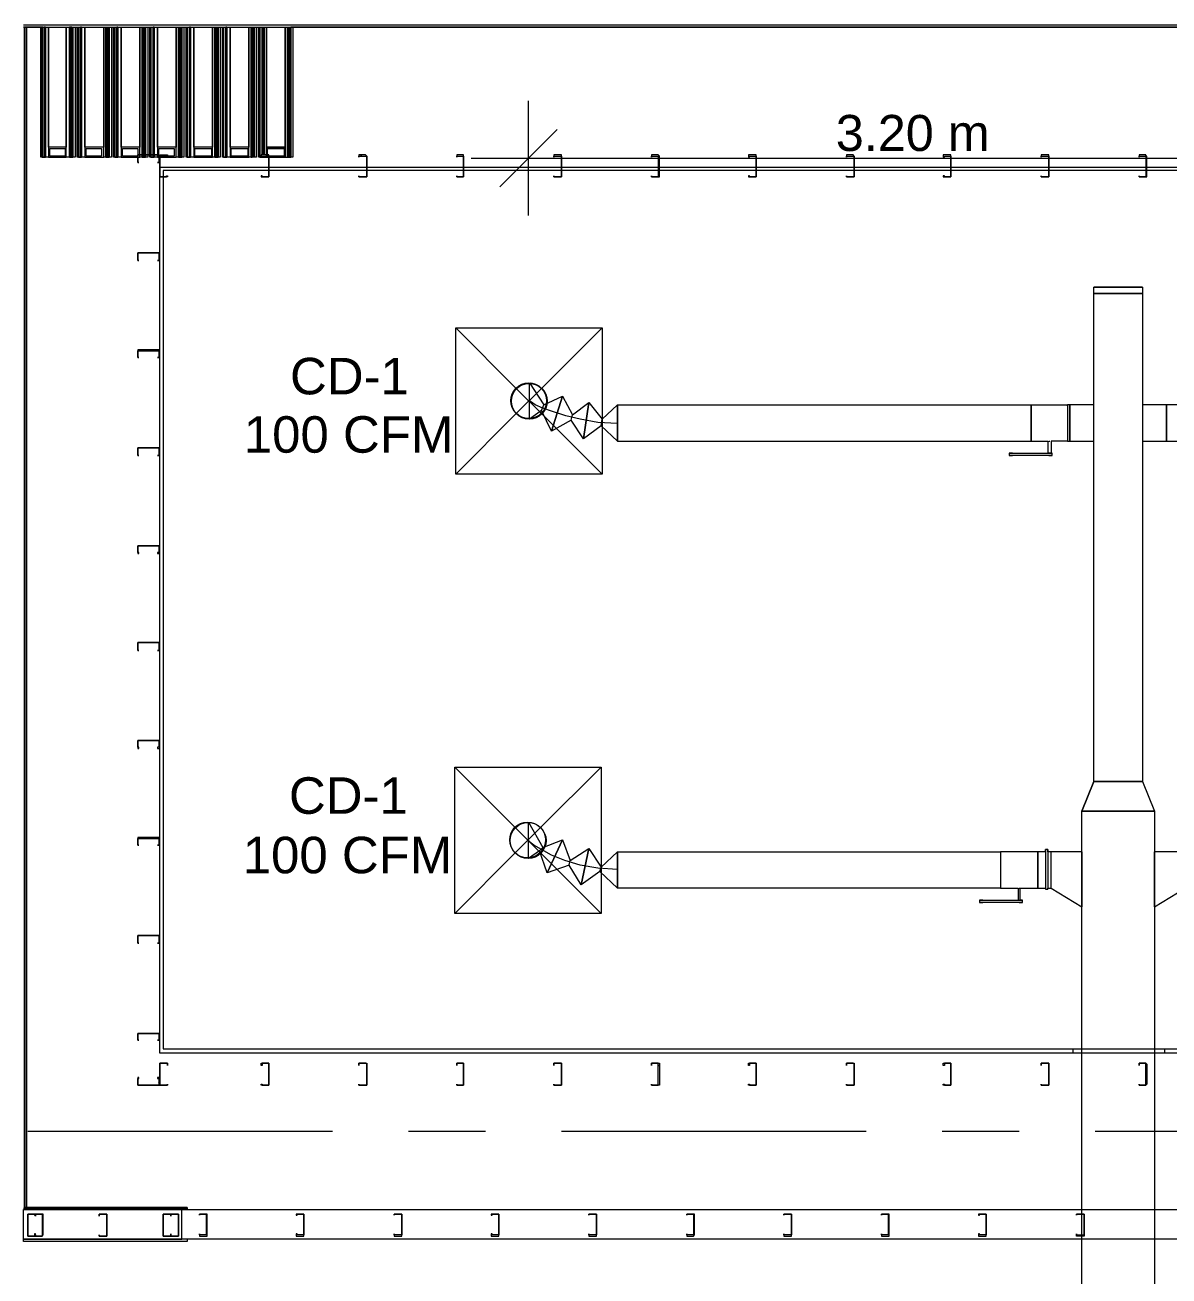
# Model space of a CAD drawing. Header units: metres. Extents: x -2 to 237, y -8 to 52.
# Drawn here: x 43.96 to 48.73, y 22.4 to 27.6 of the extents above; entities that cross this region are included whole.
import ezdxf

# ---------------------------------------------------------------- set-up
doc = ezdxf.new("R2010")
doc.units = ezdxf.units.M
doc.layers.add('HVAC - Ductos', color=5, linetype='Continuous', lineweight=0)
doc.layers.add('PDF_Text', color=7, linetype='Continuous', lineweight=0)
doc.layers.add('PDF_Geometry', color=7, linetype='Continuous', lineweight=0, true_color=0xaaaaaa)
doc.styles.add('PDF Helvetica', font='')
doc.styles.get('PDF Helvetica').set_extended_font_data('Helvetica')

msp = doc.modelspace()

# ---------------------------------------------------------------- linework, layer by layer
at = {"layer": 'HVAC - Ductos', "lineweight": 0}
for points in [[(46.0585, 26.8094), (46.0585, 27.0476), (46.0585, 27.2858)], [(46.1776, 27.1667), (46.0585, 27.0476), (45.9394, 26.9285)], [(45.8202, 27.0476), (49.2518, 27.0476), (50.5668, 27.0476)], [(48.615, 26.5115), (48.615, 26.4841), (48.4134, 26.4841), (48.4134, 26.5115)], [(48.4134, 26.5115), (48.615, 26.5115), (48.4134, 26.5115)], [(46.0081, 26.09), (45.7561, 26.342)], [(46.1134, 26.09), (46.3654, 26.342)], [(46.0081, 25.9847), (46.1134, 26.09)], [(46.1134, 25.9847), (46.0081, 26.09)], [(46.1134, 25.9984), (46.063, 25.9617), (46.063, 26.113), (46.1226, 26.0214), (46.2005, 26.058), (46.1547, 25.9113), (46.1134, 25.9984), (46.1226, 26.0214)], [(45.7561, 26.0396), (45.7561, 26.0396)], [(46.4296, 25.9434), (46.3471, 25.948), (46.2738, 25.9617), (46.2143, 25.9755), (46.1593, 25.9938), (46.118, 26.0076), (46.086, 26.0214), (46.0676, 26.035), (46.063, 26.0396)], [(46.2371, 25.9572), (46.1547, 25.9113), (46.2005, 26.058), (46.2417, 25.9801), (46.3105, 26.0305), (46.2875, 25.8793), (46.2371, 25.9572), (46.2417, 25.9801)], [(46.3609, 25.9343), (46.2875, 25.8793), (46.3105, 26.0305), (46.3654, 25.9617), (46.4296, 26.0214), (46.4296, 25.8701), (48.1522, 25.8701), (48.1522, 25.8793), (48.1522, 25.893), (48.1522, 25.9068), (48.1522, 25.9251), (48.1522, 25.9434), (48.1522, 25.9663), (48.1522, 25.9847), (48.1522, 25.9984), (48.1522, 26.0122), (48.1522, 26.0168), (48.1522, 26.0214), (48.1522, 26.0168), (48.1522, 26.0122), (48.1522, 25.9984), (48.1522, 25.9847), (48.1522, 25.9663), (48.1522, 25.9434), (48.1522, 25.9251), (48.1522, 25.9068), (48.1522, 25.893), (48.1522, 25.8793), (48.1522, 25.8701), (48.221, 25.8701), (48.221, 25.8197)], [(45.7561, 25.7327), (46.0081, 25.9847)], [(46.3654, 25.7327), (46.1134, 25.9847)], [(46.4296, 25.8793), (46.4296, 25.8747), (46.4296, 25.8701), (46.4296, 25.8747), (46.4296, 25.893), (46.4296, 25.9159), (46.4296, 25.9434), (46.4296, 25.9755), (46.4296, 25.9984), (46.4296, 26.0168), (46.4296, 26.0214), (46.4296, 25.8701), (46.3609, 25.9343), (46.3654, 25.9617)], [(46.4296, 26.0122), (46.4296, 26.0168), (46.4296, 26.0214), (48.1522, 26.0214), (48.3035, 26.0214), (48.3035, 26.0168), (48.3035, 26.0122), (48.3035, 25.9984), (48.3035, 25.9847), (48.3035, 25.9663), (48.3035, 25.9434), (48.3035, 25.9251), (48.3035, 25.9068), (48.3035, 25.893), (48.3035, 25.8793), (48.3035, 25.8701), (48.2347, 25.8701), (48.2347, 25.8197), (48.2302, 25.8197), (48.2256, 25.8197)], [(48.8075, 26.0214), (48.7158, 26.0214), (48.7158, 26.0168), (48.7158, 26.0122), (48.7158, 25.9984), (48.7158, 25.9847), (48.7158, 25.9663), (48.7158, 25.9434), (48.7158, 25.9251), (48.7158, 25.9068), (48.7158, 25.893), (48.7158, 25.8793), (48.7158, 25.8701), (48.7158, 25.8793), (48.7158, 25.893), (48.7158, 25.9068), (48.7158, 25.9251), (48.7158, 25.9434), (48.7158, 25.9663), (48.7158, 25.9847), (48.7158, 25.9984), (48.7158, 26.0122), (48.7158, 26.0168), (48.7158, 26.0214), (48.615, 26.0214), (48.615, 26.0168), (48.615, 26.0122), (48.615, 25.9984), (48.615, 25.9847), (48.615, 25.9663), (48.615, 25.9434), (48.615, 25.9251), (48.615, 25.9068), (48.615, 25.893), (48.615, 25.8793), (48.615, 25.8701), (48.7158, 25.8701), (48.8075, 25.8701)], [(46.4296, 25.8701), (46.4296, 25.8701)], [(48.221, 25.8701), (48.221, 25.8701)], [(48.221, 25.8701), (48.221, 25.8701)], [(48.2256, 25.8701), (48.2302, 25.8701)], [(48.2347, 25.8701), (48.2347, 25.8701)], [(48.2347, 25.8701), (48.2347, 25.8701)], [(48.2347, 25.8701), (48.2347, 25.8701)], [(48.2347, 25.8701), (48.2347, 25.8701)], [(48.3035, 25.8701), (48.3035, 25.8701)], [(48.3126, 25.8701), (48.3126, 25.8701)], [(48.0606, 25.8197), (48.0652, 25.8197), (48.0606, 25.8197)], [(48.0606, 25.8197), (48.0606, 25.8105)], [(48.0606, 25.8105), (48.0652, 25.8105), (48.0606, 25.8105)], [(48.0744, 25.8197), (48.2256, 25.8197), (48.2302, 25.8197), (48.2347, 25.8197), (48.2393, 25.8197), (48.2347, 25.8197), (48.2302, 25.8197)], [(48.2256, 25.8105), (48.2302, 25.8105), (48.2347, 25.8105), (48.2393, 25.8105), (48.2347, 25.8105), (48.2302, 25.8105), (48.2256, 25.8105), (48.0744, 25.8105)], [(48.2347, 25.8197), (48.2347, 25.8197)], [(48.2393, 25.8197), (48.2393, 25.8197)], [(48.2393, 25.8105), (48.2393, 25.8197)], [(48.2393, 25.8105), (48.2393, 25.8105)], [(46.0035, 24.2619), (45.7515, 24.514)], [(46.1089, 24.2619), (46.3609, 24.514)], [(48.4134, 24.4544), (48.3631, 24.3307), (48.4134, 24.4544)], [(48.4134, 24.4544), (48.615, 24.4544)], [(48.615, 24.4544), (48.6654, 24.3307)], [(48.615, 24.4544), (48.6654, 24.3307)], [(48.6654, 24.3307), (48.3631, 24.3307)], [(45.7515, 24.2115), (45.7515, 24.2895)], [(46.0035, 24.1566), (46.1089, 24.2619)], [(46.1089, 24.1566), (46.0035, 24.2619)], [(46.1043, 24.1657), (46.0585, 24.1337), (46.0585, 24.2849), (46.118, 24.1795), (46.2005, 24.2115), (46.1363, 24.0741), (46.1043, 24.1657), (46.118, 24.1795)], [(46.4296, 24.0879), (46.3471, 24.0925), (46.2738, 24.1062), (46.2097, 24.1245), (46.1547, 24.1474), (46.1134, 24.1703), (46.0814, 24.1887), (46.063, 24.2024), (46.0585, 24.2115)], [(46.228, 24.1062), (46.1363, 24.0741), (46.2005, 24.2115), (46.2325, 24.1245), (46.3105, 24.1749), (46.2784, 24.0237), (46.228, 24.1062), (46.2325, 24.1245)], [(45.7515, 23.9046), (46.0035, 24.1566)], [(46.3609, 23.9046), (46.1089, 24.1566)], [(46.3563, 24.0787), (46.2784, 24.0237), (46.3105, 24.1749), (46.3609, 24.0971), (46.4296, 24.1612), (46.4296, 24.1566), (46.4296, 24.1612), (46.4296, 24.1566), (46.4296, 24.1612), (48.024, 24.1612), (48.024, 24.152), (48.024, 24.1383), (48.024, 24.1245), (48.024, 24.1062), (48.024, 24.0879), (48.024, 24.065), (48.024, 24.0466), (48.024, 24.0329), (48.024, 24.0192), (48.024, 24.01), (46.4296, 24.01), (46.3563, 24.0787), (46.3609, 24.0971)], [(46.4296, 24.1612), (46.4296, 24.1612)], [(46.4296, 24.1566), (46.4296, 24.1612), (46.4296, 24.1566)], [(48.1019, 23.9596), (48.1064, 23.9596), (48.1064, 24.01), (48.1798, 24.01), (48.1798, 24.0192), (48.1798, 24.0329), (48.1798, 24.0466), (48.1798, 24.065), (48.1798, 24.0879), (48.1798, 24.1062), (48.1798, 24.1245), (48.1798, 24.1383), (48.1798, 24.152), (48.1798, 24.1612), (48.024, 24.1612), (48.024, 24.152), (48.024, 24.1383), (48.024, 24.1245), (48.024, 24.1062), (48.024, 24.0879), (48.024, 24.065), (48.024, 24.0466), (48.024, 24.0329), (48.024, 24.0192), (48.024, 24.01), (48.0973, 24.01), (48.0973, 23.9596)], [(48.2118, 24.1612), (48.1798, 24.1612), (48.1798, 24.152), (48.1798, 24.1383), (48.1798, 24.1245), (48.1798, 24.1062), (48.1798, 24.0879), (48.1798, 24.065), (48.1798, 24.0466), (48.1798, 24.0329), (48.1798, 24.0192), (48.1798, 24.01), (48.2118, 24.01)], [(48.221, 24.1703), (48.2118, 24.1703)], [(48.2118, 24.1657), (48.2118, 24.1703), (48.2118, 24.1657), (48.2118, 24.1566), (48.2118, 24.1428), (48.2118, 24.1291), (48.2118, 24.1062), (48.2118, 24.0879), (48.2118, 24.065), (48.2118, 24.0466), (48.2118, 24.0283), (48.2118, 24.0146), (48.2118, 24.0054), (48.221, 24.0054)], [(48.221, 24.1612), (48.221, 24.1612)], [(48.221, 24.1566), (48.221, 24.152)], [(48.2347, 24.01), (48.3631, 23.9321), (48.3631, 23.9412), (48.3631, 23.955), (48.3631, 23.9825), (48.3631, 24.01), (48.3631, 24.0879), (48.3631, 24.1154), (48.3631, 24.1383), (48.3631, 24.1566), (48.3631, 24.1612), (48.2347, 24.1612)], [(48.3631, 24.1612), (48.3631, 24.1566), (48.3631, 24.1383), (48.3631, 24.1154), (48.3631, 24.0879), (48.3631, 24.01), (48.3631, 23.9825), (48.3631, 23.955), (48.3631, 23.9412), (48.3631, 23.9321)], [(48.7937, 24.1612), (48.6654, 24.1612), (48.6654, 24.1566), (48.6654, 24.1383), (48.6654, 24.1154), (48.6654, 24.0879), (48.6654, 24.01), (48.6654, 23.9825), (48.6654, 23.955), (48.6654, 23.9412), (48.6654, 23.9321), (48.7937, 24.01)], [(48.6654, 23.9321), (48.6654, 23.9412), (48.6654, 23.955), (48.6654, 23.9825), (48.6654, 24.01), (48.6654, 24.0879), (48.6654, 24.1154), (48.6654, 24.1383), (48.6654, 24.1566), (48.6654, 24.1612)], [(48.221, 24.1428), (48.221, 24.1383), (48.221, 24.1291), (48.221, 24.1245), (48.221, 24.1062), (48.221, 24.0879), (48.221, 24.065), (48.221, 24.0466)], [(48.2347, 24.1108), (48.2347, 24.1154)], [(48.2347, 24.0558), (48.2347, 24.0604)], [(46.4296, 24.0146), (46.4296, 24.01), (46.4296, 24.0146)], [(46.4296, 24.01), (46.4296, 24.0146)], [(46.4296, 24.0146), (46.4296, 24.01)], [(46.4296, 24.01), (46.4296, 24.01)], [(46.4296, 24.01), (46.4296, 24.01)], [(48.0973, 24.01), (48.0973, 24.01)], [(48.0973, 24.01), (48.0973, 24.01)], [(48.1019, 24.01), (48.1064, 24.01)], [(48.1064, 24.01), (48.1064, 24.01)], [(48.1064, 24.01), (48.1064, 24.01)], [(48.1064, 24.01), (48.1064, 24.01)], [(48.2118, 24.0054), (48.2118, 24.0054)], [(48.221, 24.0329), (48.221, 24.0283)], [(48.221, 24.0192), (48.221, 24.0146)], [(48.221, 24.01), (48.221, 24.01)], [(47.9369, 23.9596), (47.9369, 23.9596)], [(47.9369, 23.9596), (47.9369, 23.9504)], [(47.9369, 23.9504), (47.9369, 23.9504)], [(47.9507, 23.9596), (48.1019, 23.9596), (48.1064, 23.9596), (48.111, 23.9596), (48.1156, 23.9596), (48.111, 23.9596), (48.1064, 23.9596)], [(48.1019, 23.9504), (48.1064, 23.9504), (48.111, 23.9504), (48.1156, 23.9504), (48.111, 23.9504), (48.1064, 23.9504), (48.1019, 23.9504), (47.9507, 23.9504)], [(48.1064, 23.9596), (48.1064, 23.9596)], [(48.1156, 23.9596), (48.1156, 23.9596)], [(48.1156, 23.9504), (48.1156, 23.9596)], [(48.1156, 23.9504), (48.1156, 23.9504)]]:
    msp.add_lwpolyline(points, dxfattribs=at)
for points in [[(48.4134, 24.4544), (48.4134, 26.4841), (48.615, 26.4841), (48.615, 24.4544)], [(45.7561, 26.342), (46.3654, 26.342), (46.3654, 25.7327), (45.7561, 25.7327)], [(46.4296, 25.8701), (46.4296, 25.8747), (46.4296, 25.893), (46.4296, 25.9159), (46.4296, 25.9434), (46.4296, 25.9755), (46.4296, 25.9984), (46.4296, 26.0168), (46.4296, 26.0214), (46.4296, 26.0168), (46.4296, 25.9984), (46.4296, 25.9755), (46.4296, 25.9434), (46.4296, 25.9159), (46.4296, 25.893), (46.4296, 25.8747)], [(48.3126, 26.0214), (48.3035, 26.0214), (48.3035, 26.0168), (48.3035, 26.0214), (48.3035, 26.0168), (48.3035, 26.0122), (48.3035, 25.9984), (48.3035, 25.9847), (48.3035, 25.9663), (48.3035, 25.9434), (48.3035, 25.9251), (48.3035, 25.9068), (48.3035, 25.893), (48.3035, 25.8793), (48.3035, 25.8701), (48.3126, 25.8701), (48.4134, 25.8701), (48.4134, 25.8793), (48.4134, 25.893), (48.4134, 25.9068), (48.4134, 25.9251), (48.4134, 25.9434), (48.4134, 25.9663), (48.4134, 25.9847), (48.4134, 25.9984), (48.4134, 26.0122), (48.4134, 26.0168), (48.4134, 26.0214)], [(48.3126, 26.0168), (48.3126, 26.0214), (48.3126, 26.0168), (48.3126, 26.0122), (48.3126, 25.9984), (48.3126, 25.9847), (48.3126, 25.9663), (48.3126, 25.9434), (48.3126, 25.9251), (48.3126, 25.9068), (48.3126, 25.893), (48.3126, 25.8793), (48.3126, 25.8701), (48.3126, 25.8793), (48.3126, 25.893), (48.3126, 25.9068), (48.3126, 25.9251), (48.3126, 25.9434), (48.3126, 25.9663), (48.3126, 25.9847), (48.3126, 25.9984), (48.3126, 26.0122), (48.3126, 26.0168), (48.3126, 26.0214)], [(48.0744, 25.8197), (48.0698, 25.8197), (48.0652, 25.8197), (48.0606, 25.8197), (48.0652, 25.8197), (48.0698, 25.8197)], [(48.0744, 25.8105), (48.0698, 25.8105), (48.0652, 25.8105), (48.0606, 25.8105), (48.0652, 25.8105), (48.0698, 25.8105)], [(45.7515, 24.514), (46.3609, 24.514), (46.3609, 23.9046), (45.7515, 23.9046)], [(48.6654, 24.3307), (48.6654, 21.7833), (48.3631, 21.7833), (48.3631, 24.3307)], [(46.4296, 24.01), (46.4296, 24.0146), (46.4296, 24.0329), (46.4296, 24.0558), (46.4296, 24.0879), (46.4296, 24.1154), (46.4296, 24.1383), (46.4296, 24.1566), (46.4296, 24.1612), (46.4296, 24.1566), (46.4296, 24.1383), (46.4296, 24.1154), (46.4296, 24.0879), (46.4296, 24.0558), (46.4296, 24.0329), (46.4296, 24.0146)], [(46.4296, 24.1612), (46.4296, 24.1566), (46.4296, 24.1383), (46.4296, 24.1154), (46.4296, 24.0879), (46.4296, 24.0558), (46.4296, 24.0329), (46.4296, 24.0146), (46.4296, 24.01), (46.4296, 24.0146), (46.4296, 24.0329), (46.4296, 24.0558), (46.4296, 24.0879), (46.4296, 24.1154), (46.4296, 24.1383), (46.4296, 24.1566)], [(48.221, 24.0054), (48.221, 24.01), (48.2347, 24.01), (48.2347, 24.0192), (48.2347, 24.0329), (48.2347, 24.0466), (48.2347, 24.065), (48.2347, 24.0879), (48.2347, 24.1062), (48.2347, 24.1245), (48.2347, 24.1383), (48.2347, 24.152), (48.2347, 24.1612), (48.221, 24.1612), (48.221, 24.1657), (48.221, 24.1703), (48.221, 24.1657), (48.221, 24.1566), (48.221, 24.1428), (48.221, 24.1291), (48.221, 24.1062), (48.221, 24.0879), (48.221, 24.065), (48.221, 24.0466), (48.221, 24.0283), (48.221, 24.0146)], [(46.4296, 24.0146), (46.4296, 24.01)], [(47.9507, 23.9596), (47.9461, 23.9596), (47.9415, 23.9596), (47.9369, 23.9596), (47.9415, 23.9596), (47.9461, 23.9596)], [(47.9507, 23.9504), (47.9461, 23.9504), (47.9415, 23.9504), (47.9369, 23.9504), (47.9415, 23.9504), (47.9461, 23.9504)]]:
    msp.add_lwpolyline(points, close=True, dxfattribs=at)
for centre, radius in [((46.0596, 26.0386), 0.0744), ((46.0619, 26.0362), 0.0745), ((46.0551, 24.2105), 0.0745), ((46.0573, 24.2083), 0.0746)]:
    msp.add_circle(centre, radius, dxfattribs=at)
at = {"layer": 'PDF_Geometry', "lineweight": 0}
for points in [[(52.427, 27.602), (43.9555, 27.602)], [(43.9601, 22.6721), (43.9601, 27.5928), (43.9601, 22.6721), (43.9601, 27.5928), (43.9601, 22.6721), (44.629, 22.6721), (43.9555, 22.6721), (44.629, 22.6721), (44.6336, 22.6721), (44.6336, 22.6767), (43.9555, 22.6767)], [(44.0379, 27.5928), (43.9555, 27.5928), (52.427, 27.5928), (45.0689, 27.5928)], [(43.9555, 27.5928), (43.9967, 27.5928)], [(44.6336, 22.6721), (44.6381, 22.6767), (44.6381, 22.6813), (43.9693, 22.6813), (43.9693, 27.5928), (43.9693, 22.6813), (43.9693, 27.5928), (43.9693, 22.6813)], [(44.0379, 27.0522), (44.0288, 27.0522), (44.0288, 27.5928)], [(44.1571, 27.0522), (44.1571, 27.5928), (44.1479, 27.5928), (44.1479, 27.0522), (44.1342, 27.0522), (44.1342, 27.5928), (44.1342, 27.0934), (44.0609, 27.0934), (44.0609, 27.5928), (44.0609, 27.0522), (44.0471, 27.0522), (44.0471, 27.5928), (44.0425, 27.5928)], [(44.1708, 27.5928), (44.1708, 27.0522), (44.1571, 27.0522), (44.1617, 27.0522), (44.1571, 27.0522), (44.1525, 27.0522), (44.1525, 27.5928), (44.1525, 27.0522), (44.1479, 27.0522), (44.1571, 27.0522), (44.1525, 27.0522), (44.1479, 27.0522), (44.1479, 27.5928)], [(44.1617, 27.5928), (44.1891, 27.5928)], [(44.1891, 27.0522), (44.18, 27.0522), (44.18, 27.5928)], [(44.322, 27.5928), (44.322, 27.0522), (44.3083, 27.0522), (44.3037, 27.0522), (44.2991, 27.0522), (44.3083, 27.0522), (44.3128, 27.0522), (44.3083, 27.0522), (44.3037, 27.0522), (44.2991, 27.0522), (44.29, 27.0522), (44.29, 27.5928), (44.29, 27.0934), (44.2121, 27.0934), (44.2121, 27.5928), (44.2121, 27.0522), (44.1983, 27.0522), (44.1983, 27.5928), (44.1937, 27.5928)], [(44.2991, 27.5928), (44.2991, 27.0522), (44.2991, 27.5928), (44.3083, 27.5928), (44.3083, 27.0522)], [(44.3128, 27.5928), (44.3404, 27.5928)], [(44.3404, 27.0522), (44.3312, 27.0522), (44.3312, 27.5928)], [(44.4732, 27.5928), (44.4732, 27.0613), (44.4732, 27.0522), (44.4595, 27.0522), (44.4549, 27.0522), (44.4503, 27.0522), (44.4595, 27.0522), (44.464, 27.0522), (44.4595, 27.0522), (44.4549, 27.0522), (44.4503, 27.0522), (44.4412, 27.0522), (44.4412, 27.0613), (44.4412, 27.5928), (44.4412, 27.0934), (44.3632, 27.0934), (44.3632, 27.5928), (44.3632, 27.0522), (44.3495, 27.0522), (44.3495, 27.5928), (44.345, 27.5928)], [(44.4503, 27.5928), (44.4503, 27.0613), (44.4503, 27.0522), (44.4503, 27.0613), (44.4503, 27.5928), (44.4595, 27.5928), (44.4595, 27.0613), (44.4595, 27.0522)], [(44.464, 27.5928), (44.4915, 27.5928)], [(44.4915, 27.0522), (44.4824, 27.0522), (44.4824, 27.0613), (44.4824, 27.5928)], [(44.5237, 27.0522), (44.5923, 27.0522), (44.5923, 27.0934), (44.5145, 27.0934), (44.5145, 27.5928), (44.5145, 27.0613), (44.5145, 27.0522), (44.5007, 27.0522), (44.5007, 27.0613), (44.5007, 27.5928), (44.4961, 27.5928)], [(44.6244, 27.5928), (44.6244, 27.0522), (44.6107, 27.0522), (44.6061, 27.0522), (44.6015, 27.0522), (44.6107, 27.0522), (44.6153, 27.0522), (44.6107, 27.0522), (44.6061, 27.0522), (44.6015, 27.0522), (44.5923, 27.0522), (44.5923, 27.5928), (44.5923, 27.0934), (44.5145, 27.0934), (44.5145, 27.0613), (44.5145, 27.0522), (44.5191, 27.0522)], [(44.6015, 27.5928), (44.6015, 27.0522), (44.6015, 27.5928), (44.6107, 27.5928), (44.6107, 27.0522)], [(44.6153, 27.5928), (44.6427, 27.5928)], [(44.6427, 27.0522), (44.6336, 27.0522), (44.6336, 27.5928)], [(44.7756, 27.5928), (44.7756, 27.0522), (44.7619, 27.0522), (44.7573, 27.0522), (44.7527, 27.0522), (44.7619, 27.0522), (44.7664, 27.0522), (44.7619, 27.0522), (44.7573, 27.0522), (44.7527, 27.0522), (44.7435, 27.0522), (44.7435, 27.5928), (44.7435, 27.0934), (44.6657, 27.0934), (44.6657, 27.5928), (44.6657, 27.0522), (44.6519, 27.0522), (44.6519, 27.5928), (44.6473, 27.5928)], [(44.7527, 27.5928), (44.7527, 27.0522), (44.7527, 27.5928), (44.7619, 27.5928), (44.7619, 27.0522)], [(44.7664, 27.5928), (44.794, 27.5928)], [(44.794, 27.0522), (44.7848, 27.0522), (44.7848, 27.5928)], [(44.9176, 27.0522), (44.9176, 27.5928), (44.9176, 27.0522), (44.913, 27.0522), (44.9085, 27.0522), (44.9039, 27.0522), (44.9039, 27.5928), (44.9039, 27.0522), (44.8948, 27.0522), (44.8948, 27.5928), (44.8948, 27.0934), (44.8168, 27.0934), (44.8168, 27.5928), (44.8168, 27.0522), (44.8031, 27.0522), (44.8031, 27.5928), (44.7986, 27.5928)], [(44.9268, 27.5928), (44.9268, 27.0522), (44.9176, 27.0522), (44.913, 27.0522), (44.9039, 27.0522), (44.9085, 27.0522), (44.9085, 27.5928)], [(44.9039, 27.5928), (44.913, 27.5928)], [(44.9176, 27.5928), (44.9451, 27.5928)], [(44.9451, 27.0522), (44.936, 27.0522), (44.936, 27.5928)], [(44.9543, 27.0568), (44.9543, 27.0522), (44.9589, 27.0522), (44.9497, 27.0522), (44.9406, 27.0522), (44.9497, 27.0522), (44.9543, 27.0522), (44.9589, 27.0522), (44.9589, 27.0568), (44.9589, 27.0522), (44.968, 27.0522), (44.968, 27.0568), (44.968, 27.5928), (44.968, 27.0934), (45.0459, 27.0934), (45.0459, 27.5928), (45.0459, 27.0522), (45.0551, 27.0522), (45.0551, 27.5928), (45.0551, 27.0522), (45.0597, 27.0522), (45.0643, 27.0522), (45.0689, 27.0522), (45.0689, 27.5928), (45.0689, 27.0522)], [(44.9497, 27.5928), (44.9589, 27.5928)], [(44.9543, 27.5928), (44.9543, 27.0613)], [(45.078, 27.5928), (45.078, 27.0522), (45.0689, 27.0522), (45.0643, 27.0522), (45.0551, 27.0522), (45.0597, 27.0522), (45.0597, 27.5928)], [(45.0551, 27.5928), (45.0643, 27.5928)], [(44.432, 27.0568), (44.3678, 27.0568), (44.3678, 27.0888), (44.432, 27.0888), (44.432, 27.0613)], [(44.5191, 27.0613), (44.5191, 27.0888), (44.5832, 27.0888), (44.5832, 27.0568), (44.5511, 27.0568)], [(44.9726, 27.0568), (44.9726, 27.0888), (45.0413, 27.0888), (45.0413, 27.0568), (44.9772, 27.0568)], [(44.0471, 27.0522), (44.0471, 27.0522)], [(44.1983, 27.0522), (44.1983, 27.0522)], [(44.3495, 27.0522), (44.3495, 27.0522)], [(44.5007, 27.0522), (44.5007, 27.0522)], [(44.5237, 27.0568), (44.5191, 27.0568)], [(44.5237, 27.0568), (44.5237, 27.0568)], [(44.6519, 27.0522), (44.6519, 27.0522)], [(44.8031, 27.0522), (44.8031, 27.0522)], [(48.922, 23.3227), (44.5237, 23.3227), (44.5237, 23.341), (44.5237, 26.9972), (44.5237, 27.0109), (44.9772, 27.0109), (45.385, 27.0109), (45.7881, 27.0109), (46.1959, 27.0109), (46.5991, 27.0109)], [(44.5237, 26.9697), (44.5237, 26.9697)], [(44.5237, 26.9697), (44.5237, 26.9697)], [(46.5991, 26.9972), (46.1959, 26.9972), (45.7881, 26.9972), (45.385, 26.9972), (44.9772, 26.9972), (44.5374, 26.9972), (44.5374, 26.9697), (44.5374, 23.341), (51.8496, 23.341), (51.8496, 26.9697), (51.8496, 26.9972), (51.474, 26.9972)], [(46.6037, 27.0109), (47.0068, 27.0109), (47.4146, 27.0109), (47.8178, 27.0109), (48.2256, 27.0109), (48.6288, 27.0109)], [(51.4694, 26.9972), (51.0662, 26.9972), (50.6584, 26.9972), (50.2552, 26.9972), (49.8475, 26.9972), (49.4443, 26.9972), (49.0365, 26.9972), (48.6288, 26.9972), (48.2256, 26.9972), (47.8178, 26.9972), (47.4146, 26.9972), (47.0068, 26.9972), (46.6037, 26.9972)], [(48.6334, 27.0109), (49.0365, 27.0109), (49.4443, 27.0109), (49.8475, 27.0109), (50.2552, 27.0109), (50.6584, 27.0109), (51.0662, 27.0109), (51.4694, 27.0109)], [(52.5644, 22.6721), (52.5644, 22.5485), (53.0867, 22.5485), (53.0867, 22.5622), (53.0684, 22.5622), (53.0867, 22.5622), (53.0867, 22.6538), (53.0867, 22.6721), (53.0867, 22.5485), (52.4086, 22.5485), (43.9555, 22.5485), (43.9555, 22.6721), (48.9083, 22.6721), (48.9083, 23.3227), (48.9083, 22.6721), (48.9083, 23.3227), (48.9083, 22.6721), (49.0136, 22.6721)], [(45.3529, 23.2724), (45.3529, 23.2724)], [(45.3529, 23.2724), (45.3529, 23.2724)], [(45.7607, 23.2724), (45.7607, 23.2724)], [(45.7607, 23.2724), (45.7607, 23.2724)], [(46.1639, 23.2724), (46.1639, 23.2724)], [(46.1639, 23.2724), (46.1639, 23.2724)], [(46.5716, 23.2724), (46.5716, 23.2724)], [(46.5716, 23.2724), (46.5716, 23.2724)], [(47.3826, 23.2724), (47.3826, 23.2724)], [(47.3826, 23.2724), (47.3826, 23.2724)], [(48.1935, 23.2724), (48.1935, 23.2724)], [(48.1935, 23.2724), (48.1935, 23.2724)], [(48.6013, 23.2724), (48.6013, 23.2724)], [(48.6013, 23.2724), (48.6013, 23.2724)], [(45.3529, 23.1945), (45.3529, 23.1945)], [(45.3529, 23.1945), (45.3529, 23.1945)], [(45.7607, 23.1945), (45.7607, 23.1945)], [(45.7607, 23.1945), (45.7607, 23.1945)], [(46.1639, 23.1945), (46.1639, 23.1945)], [(46.1639, 23.1945), (46.1639, 23.1945)], [(46.5716, 23.1945), (46.5716, 23.1945)], [(46.5716, 23.1945), (46.5716, 23.1945)], [(47.3826, 23.1945), (47.3826, 23.1945)], [(47.3826, 23.1945), (47.3826, 23.1945)], [(48.1935, 23.1945), (48.1935, 23.1945)], [(48.1935, 23.1945), (48.1935, 23.1945)], [(48.6013, 23.1945), (48.6013, 23.1945)], [(48.6013, 23.1945), (48.6013, 23.1945)], [(45.2429, 22.9975), (43.9739, 22.9975)], [(45.8798, 22.9975), (45.5591, 22.9975)], [(47.465, 22.9975), (46.1959, 22.9975)], [(48.1019, 22.9975), (47.7811, 22.9975)], [(49.6872, 22.9975), (48.418, 22.9975)], [(44.6381, 22.6721), (44.6381, 22.6813), (44.6381, 22.6721), (44.6381, 22.6813), (43.9647, 22.6813)], [(44.6381, 22.6813), (44.6381, 22.6813)], [(48.3401, 22.6493), (48.3401, 22.6493)], [(44.6381, 22.5485), (44.6381, 22.5393), (43.9555, 22.5393), (43.9555, 22.5485), (44.6153, 22.5485)], [(48.3401, 22.5713), (48.3401, 22.5713)]]:
    msp.add_lwpolyline(points, dxfattribs=at)
for points in [[(44.0334, 27.5928), (44.0334, 27.0522)], [(44.0425, 27.0522), (44.0425, 27.5928)], [(44.0471, 27.0522), (44.0471, 27.5928)], [(44.1617, 27.5928), (44.1617, 27.0522)], [(44.1846, 27.5928), (44.1846, 27.0522)], [(44.1937, 27.0522), (44.1937, 27.5928)], [(44.1983, 27.0522), (44.1983, 27.5928)], [(44.3037, 27.0522), (44.3037, 27.5928)], [(44.3128, 27.5928), (44.3128, 27.0522)], [(44.3358, 27.5928), (44.3358, 27.0522)], [(44.345, 27.0522), (44.345, 27.5928)], [(44.3495, 27.0522), (44.3495, 27.5928)], [(44.4549, 27.0522), (44.4549, 27.0613), (44.4549, 27.5928), (44.4549, 27.0613)], [(44.464, 27.5928), (44.464, 27.0613), (44.464, 27.0522), (44.464, 27.0613)], [(44.487, 27.5928), (44.487, 27.0613), (44.487, 27.0522), (44.487, 27.0613)], [(44.4961, 27.0522), (44.4961, 27.0613), (44.4961, 27.5928), (44.4961, 27.0613)], [(44.5007, 27.0522), (44.5007, 27.0613), (44.5007, 27.5928), (44.5007, 27.0613)], [(44.6061, 27.0522), (44.6061, 27.5928)], [(44.6153, 27.5928), (44.6153, 27.0522)], [(44.6381, 27.5928), (44.6381, 27.0522)], [(44.6473, 27.0522), (44.6473, 27.5928)], [(44.6519, 27.0522), (44.6519, 27.5928)], [(44.7573, 27.0522), (44.7573, 27.5928)], [(44.7664, 27.5928), (44.7664, 27.0522)], [(44.7894, 27.5928), (44.7894, 27.0522)], [(44.7986, 27.0522), (44.7986, 27.5928)], [(44.8031, 27.0522), (44.8031, 27.5928)], [(44.913, 27.0522), (44.913, 27.5928)], [(44.9406, 27.5928), (44.9406, 27.0522)], [(44.9497, 27.0613), (44.9497, 27.5928)], [(44.9589, 27.5928), (44.9589, 27.0613)], [(45.0643, 27.0522), (45.0643, 27.5928)], [(44.1342, 27.0934), (44.0609, 27.0934), (44.0609, 27.0522), (44.1342, 27.0522)], [(44.0655, 27.0568), (44.0655, 27.0888), (44.1296, 27.0888), (44.1296, 27.0568)], [(44.29, 27.0934), (44.2121, 27.0934), (44.2121, 27.0522), (44.29, 27.0522)], [(44.2167, 27.0568), (44.2167, 27.0888), (44.2808, 27.0888), (44.2808, 27.0568)], [(44.4412, 27.0934), (44.3632, 27.0934), (44.3632, 27.0522), (44.432, 27.0522), (44.4412, 27.0522), (44.4412, 27.0613)], [(44.7435, 27.0934), (44.6657, 27.0934), (44.6657, 27.0522), (44.7435, 27.0522)], [(44.6702, 27.0568), (44.6702, 27.0888), (44.7389, 27.0888), (44.7389, 27.0568)], [(44.8948, 27.0934), (44.8168, 27.0934), (44.8168, 27.0522), (44.8948, 27.0522)], [(44.8214, 27.0568), (44.8214, 27.0888), (44.8902, 27.0888), (44.8902, 27.0568)], [(45.0459, 27.0934), (44.968, 27.0934), (44.968, 27.0568), (44.968, 27.0522), (44.9772, 27.0522), (45.0459, 27.0522)], [(44.0334, 27.0522), (44.0425, 27.0522), (44.0471, 27.0522), (44.0425, 27.0522)], [(44.1846, 27.0522), (44.1937, 27.0522), (44.1983, 27.0522), (44.1937, 27.0522)], [(44.3358, 27.0522), (44.345, 27.0522), (44.3495, 27.0522), (44.345, 27.0522)], [(44.5237, 27.0293), (44.5237, 27.0568), (44.5191, 27.0613), (44.432, 27.0613), (44.432, 27.0568), (44.432, 27.0293), (44.4366, 27.0293), (44.432, 27.0293), (44.432, 27.0568), (44.432, 27.0613), (44.5191, 27.0613), (44.5191, 27.0568), (44.5191, 27.0293), (44.5145, 27.0293)], [(44.487, 27.0522), (44.4961, 27.0522), (44.5007, 27.0522), (44.4961, 27.0522)], [(44.5237, 26.9697), (44.5237, 27.0568), (44.5237, 27.0613), (44.5557, 27.0613), (44.5557, 27.0522), (44.5511, 27.0522), (44.5511, 27.0568), (44.5237, 27.0568), (44.5237, 26.9697), (44.5511, 26.9697), (44.5511, 26.9743), (44.5557, 26.9743), (44.5557, 26.9697)], [(44.6381, 27.0522), (44.6473, 27.0522), (44.6519, 27.0522), (44.6473, 27.0522)], [(44.7894, 27.0522), (44.7986, 27.0522), (44.8031, 27.0522), (44.7986, 27.0522)], [(44.9451, 26.9697), (44.9772, 26.9697), (44.9772, 27.0568), (44.9772, 27.0613), (44.9451, 27.0613), (44.9451, 27.0522), (44.9497, 27.0522), (44.9497, 27.0568), (44.9772, 27.0568), (44.9772, 26.9697), (44.9497, 26.9697), (44.9497, 26.9743), (44.9451, 26.9743)], [(44.9451, 26.9697), (44.9772, 26.9697), (44.9772, 27.0568), (44.9772, 27.0613), (44.9451, 27.0613), (44.9451, 27.0522), (44.9497, 27.0522), (44.9497, 27.0568), (44.9772, 27.0568), (44.9772, 26.9697), (44.9497, 26.9697), (44.9497, 26.9743), (44.9451, 26.9743)], [(44.9497, 27.0522), (44.9497, 27.0568)], [(45.3529, 26.9697), (45.3804, 26.9697), (45.385, 26.9697), (45.385, 27.0568), (45.3804, 27.0613), (45.3529, 27.0613), (45.3529, 27.0522), (45.3529, 27.0568), (45.3804, 27.0568), (45.385, 27.0568), (45.385, 26.9697), (45.3804, 26.9697), (45.3529, 26.9697), (45.3529, 26.9743)], [(45.3529, 26.9697), (45.3804, 26.9697), (45.385, 26.9697), (45.385, 27.0568), (45.3804, 27.0613), (45.3529, 27.0613), (45.3529, 27.0522), (45.3529, 27.0568), (45.3804, 27.0568), (45.385, 27.0568), (45.385, 26.9697), (45.3804, 26.9697), (45.3529, 26.9697), (45.3529, 26.9743)], [(45.7607, 26.9697), (45.7881, 26.9697), (45.7881, 27.0568), (45.7881, 27.0613), (45.7607, 27.0613), (45.7607, 27.0522), (45.7607, 27.0568), (45.7881, 27.0568), (45.7881, 26.9697), (45.7607, 26.9697), (45.7607, 26.9743)], [(45.7607, 26.9697), (45.7881, 26.9697), (45.7881, 27.0568), (45.7881, 27.0613), (45.7607, 27.0613), (45.7607, 27.0522), (45.7607, 27.0568), (45.7881, 27.0568), (45.7881, 26.9697), (45.7607, 26.9697), (45.7607, 26.9743)], [(46.1639, 26.9697), (46.1959, 26.9697), (46.1959, 27.0568), (46.1959, 27.0613), (46.1639, 27.0613), (46.1639, 27.0522), (46.1639, 27.0568), (46.1959, 27.0568), (46.1959, 26.9697), (46.1639, 26.9697), (46.1639, 26.9743)], [(46.1639, 26.9697), (46.1959, 26.9697), (46.1959, 27.0568), (46.1959, 27.0613), (46.1639, 27.0613), (46.1639, 27.0522), (46.1639, 27.0568), (46.1959, 27.0568), (46.1959, 26.9697), (46.1639, 26.9697), (46.1639, 26.9743)], [(46.5716, 26.9697), (46.5991, 26.9697), (46.6037, 26.9697), (46.6037, 27.0568), (46.5991, 27.0613), (46.5716, 27.0613), (46.5716, 27.0522), (46.5716, 27.0568), (46.5991, 27.0568), (46.5991, 26.9697), (46.5716, 26.9697), (46.5716, 26.9743)], [(46.5716, 26.9697), (46.5991, 26.9697), (46.6037, 26.9697), (46.6037, 27.0568), (46.5991, 27.0613), (46.5716, 27.0613), (46.5716, 27.0522), (46.5716, 27.0568), (46.5991, 27.0568), (46.5991, 26.9697), (46.5716, 26.9697), (46.5716, 26.9743)], [(46.9748, 26.9697), (47.0068, 26.9697), (47.0068, 27.0568), (47.0068, 27.0613), (46.9748, 27.0613), (46.9748, 27.0522), (46.9794, 27.0522), (46.9794, 27.0568), (47.0068, 27.0568), (47.0068, 26.9697), (46.9794, 26.9697), (46.9794, 26.9743), (46.9748, 26.9743)], [(46.9748, 26.9697), (47.0068, 26.9697), (47.0068, 27.0568), (47.0068, 27.0613), (46.9748, 27.0613), (46.9748, 27.0522), (46.9794, 27.0522), (46.9794, 27.0568), (47.0068, 27.0568), (47.0068, 26.9697), (46.9794, 26.9697), (46.9794, 26.9743), (46.9748, 26.9743)], [(47.3826, 26.9697), (47.4101, 26.9697), (47.4146, 26.9697), (47.4146, 27.0568), (47.4101, 27.0613), (47.3826, 27.0613), (47.3826, 27.0522), (47.3826, 27.0568), (47.4101, 27.0568), (47.4146, 27.0568), (47.4146, 26.9697), (47.4101, 26.9697), (47.3826, 26.9697), (47.3826, 26.9743)], [(47.3826, 26.9697), (47.4101, 26.9697), (47.4146, 26.9697), (47.4146, 27.0568), (47.4101, 27.0613), (47.3826, 27.0613), (47.3826, 27.0522), (47.3826, 27.0568), (47.4101, 27.0568), (47.4146, 27.0568), (47.4146, 26.9697), (47.4101, 26.9697), (47.3826, 26.9697), (47.3826, 26.9743)], [(47.7857, 26.9697), (47.8178, 26.9697), (47.8178, 27.0568), (47.8178, 27.0613), (47.7857, 27.0613), (47.7857, 27.0522), (47.7903, 27.0522), (47.7903, 27.0568), (47.8178, 27.0568), (47.8178, 26.9697), (47.7903, 26.9697), (47.7903, 26.9743), (47.7857, 26.9743)], [(47.7857, 26.9697), (47.8178, 26.9697), (47.8178, 27.0568), (47.8178, 27.0613), (47.7857, 27.0613), (47.7857, 27.0522), (47.7903, 27.0522), (47.7903, 27.0568), (47.8178, 27.0568), (47.8178, 26.9697), (47.7903, 26.9697), (47.7903, 26.9743), (47.7857, 26.9743)], [(48.1935, 26.9697), (48.2256, 26.9697), (48.2256, 27.0568), (48.2256, 27.0613), (48.1935, 27.0613), (48.1935, 27.0522), (48.1935, 27.0568), (48.2256, 27.0568), (48.2256, 26.9697), (48.1935, 26.9697), (48.1935, 26.9743)], [(48.1935, 26.9697), (48.2256, 26.9697), (48.2256, 27.0568), (48.2256, 27.0613), (48.1935, 27.0613), (48.1935, 27.0522), (48.1935, 27.0568), (48.2256, 27.0568), (48.2256, 26.9697), (48.1935, 26.9697), (48.1935, 26.9743)], [(48.6013, 26.9697), (48.6288, 26.9697), (48.6334, 26.9697), (48.6334, 27.0568), (48.6288, 27.0568), (48.6288, 27.0613), (48.6013, 27.0613), (48.6013, 27.0522), (48.6013, 27.0568), (48.6288, 27.0568), (48.6288, 26.9697), (48.6013, 26.9697), (48.6013, 26.9743)], [(48.6013, 26.9697), (48.6288, 26.9697), (48.6334, 26.9697), (48.6334, 27.0568), (48.6288, 27.0568), (48.6288, 27.0613), (48.6013, 27.0613), (48.6013, 27.0522), (48.6013, 27.0568), (48.6288, 27.0568), (48.6288, 26.9697), (48.6013, 26.9697), (48.6013, 26.9743)], [(44.5237, 26.6215), (44.5237, 26.6536), (44.5191, 26.6536), (44.432, 26.6536), (44.432, 26.6215), (44.4366, 26.6215), (44.432, 26.6215), (44.432, 26.6536), (44.5191, 26.6536), (44.5191, 26.6215), (44.5145, 26.6215)], [(44.5237, 26.2183), (44.5237, 26.2458), (44.5191, 26.2458), (44.5191, 26.2504), (44.432, 26.2504), (44.432, 26.2458), (44.432, 26.2183), (44.4366, 26.2183), (44.432, 26.2183), (44.432, 26.2458), (44.5191, 26.2458), (44.5191, 26.2183), (44.5145, 26.2183)], [(44.5237, 25.8105), (44.5237, 25.8427), (44.5191, 25.8427), (44.432, 25.8427), (44.432, 25.8105), (44.4366, 25.8105), (44.432, 25.8105), (44.432, 25.8427), (44.5191, 25.8427), (44.5191, 25.8105), (44.5145, 25.8105)], [(44.5237, 25.4028), (44.5237, 25.4349), (44.5191, 25.4349), (44.432, 25.4349), (44.432, 25.4028), (44.4366, 25.4028), (44.4366, 25.4074), (44.432, 25.4074), (44.432, 25.4349), (44.5191, 25.4349), (44.5191, 25.4074), (44.5145, 25.4074), (44.5145, 25.4028)], [(44.5237, 24.9996), (44.5237, 25.0271), (44.5191, 25.0317), (44.432, 25.0317), (44.432, 25.0271), (44.432, 24.9996), (44.4366, 24.9996), (44.432, 24.9996), (44.432, 25.0271), (44.432, 25.0317), (44.5191, 25.0317), (44.5191, 25.0271), (44.5191, 24.9996), (44.5145, 24.9996)], [(44.5237, 24.5918), (44.5237, 24.6239), (44.5191, 24.6239), (44.432, 24.6239), (44.432, 24.5918), (44.4366, 24.5918), (44.4366, 24.5964), (44.432, 24.5964), (44.432, 24.6239), (44.5191, 24.6239), (44.5191, 24.5964), (44.5145, 24.5964), (44.5145, 24.5918)], [(44.5237, 24.1887), (44.5237, 24.2161), (44.5191, 24.2207), (44.432, 24.2207), (44.432, 24.2161), (44.432, 24.1887), (44.4366, 24.1887), (44.432, 24.1887), (44.432, 24.2161), (44.5191, 24.2161), (44.5191, 24.1887), (44.5145, 24.1887)], [(44.5237, 23.7809), (44.5237, 23.813), (44.5191, 23.813), (44.432, 23.813), (44.432, 23.7809), (44.4366, 23.7809), (44.432, 23.7809), (44.432, 23.813), (44.5191, 23.813), (44.5191, 23.7809), (44.5145, 23.7809)], [(44.5237, 23.3777), (44.5237, 23.4052), (44.5191, 23.4052), (44.432, 23.4052), (44.432, 23.3777), (44.4366, 23.3777), (44.432, 23.3777), (44.432, 23.4052), (44.5191, 23.4052), (44.5191, 23.3777), (44.5145, 23.3777)], [(48.7066, 23.341), (48.7066, 23.3227), (48.3264, 23.3227), (48.3264, 23.341)], [(44.5557, 23.2815), (44.5237, 23.2815), (44.5237, 23.277), (44.5237, 23.1945), (44.5237, 23.1899), (44.5557, 23.1899), (44.5557, 23.1945), (44.5557, 23.1899), (44.5237, 23.1899), (44.5237, 23.1945), (44.5237, 23.277), (44.5237, 23.2815), (44.5557, 23.2815), (44.5557, 23.2724)], [(44.9772, 23.2815), (44.9772, 23.277), (44.9772, 23.1945), (44.9772, 23.1899), (44.9451, 23.1899), (44.9451, 23.1945), (44.9497, 23.1945), (44.9497, 23.1899), (44.9772, 23.1899), (44.9772, 23.1945), (44.9772, 23.277), (44.9772, 23.2815), (44.9497, 23.2815), (44.9497, 23.2724), (44.9451, 23.2724), (44.9451, 23.2815)], [(44.9772, 23.2815), (44.9772, 23.277), (44.9772, 23.1945), (44.9772, 23.1899), (44.9451, 23.1899), (44.9451, 23.1945), (44.9497, 23.1945), (44.9497, 23.1899), (44.9772, 23.1899), (44.9772, 23.1945), (44.9772, 23.277), (44.9772, 23.2815), (44.9497, 23.2815), (44.9497, 23.2724), (44.9451, 23.2724), (44.9451, 23.2815)], [(45.3529, 23.2724), (45.3529, 23.2815)], [(45.3804, 23.2815), (45.385, 23.2815), (45.385, 23.277), (45.385, 23.1945), (45.385, 23.1899), (45.3804, 23.1899), (45.3529, 23.1899), (45.3529, 23.1945), (45.3529, 23.1899), (45.3804, 23.1899), (45.385, 23.1899), (45.385, 23.1945), (45.385, 23.277), (45.3804, 23.2815), (45.3529, 23.2815)], [(45.3529, 23.2724), (45.3529, 23.2815)], [(45.3804, 23.2815), (45.385, 23.2815), (45.385, 23.277), (45.385, 23.1945), (45.385, 23.1899), (45.3804, 23.1899), (45.3529, 23.1899), (45.3529, 23.1945), (45.3529, 23.1899), (45.3804, 23.1899), (45.385, 23.1899), (45.385, 23.1945), (45.385, 23.277), (45.3804, 23.2815), (45.3529, 23.2815)], [(45.7607, 23.2724), (45.7607, 23.2815)], [(45.7881, 23.2815), (45.7881, 23.277), (45.7881, 23.1945), (45.7881, 23.1899), (45.7607, 23.1899), (45.7607, 23.1945), (45.7607, 23.1899), (45.7881, 23.1899), (45.7881, 23.1945), (45.7881, 23.277), (45.7881, 23.2815), (45.7607, 23.2815)], [(45.7607, 23.2724), (45.7607, 23.2815)], [(45.7881, 23.2815), (45.7881, 23.277), (45.7881, 23.1945), (45.7881, 23.1899), (45.7607, 23.1899), (45.7607, 23.1945), (45.7607, 23.1899), (45.7881, 23.1899), (45.7881, 23.1945), (45.7881, 23.277), (45.7881, 23.2815), (45.7607, 23.2815)], [(46.1639, 23.2724), (46.1639, 23.2815)], [(46.1959, 23.2815), (46.1959, 23.277), (46.1959, 23.1945), (46.1959, 23.1899), (46.1639, 23.1899), (46.1639, 23.1945), (46.1639, 23.1899), (46.1959, 23.1899), (46.1959, 23.1945), (46.1959, 23.277), (46.1959, 23.2815), (46.1639, 23.2815)], [(46.1639, 23.2724), (46.1639, 23.2815)], [(46.1959, 23.2815), (46.1959, 23.277), (46.1959, 23.1945), (46.1959, 23.1899), (46.1639, 23.1899), (46.1639, 23.1945), (46.1639, 23.1899), (46.1959, 23.1899), (46.1959, 23.1945), (46.1959, 23.277), (46.1959, 23.2815), (46.1639, 23.2815)], [(46.5716, 23.2724), (46.5716, 23.2815)], [(46.5991, 23.2815), (46.6037, 23.2815), (46.6037, 23.277), (46.6037, 23.1945), (46.6037, 23.1899), (46.5991, 23.1899), (46.5716, 23.1899), (46.5716, 23.1945), (46.5716, 23.1899), (46.5991, 23.1899), (46.5991, 23.1945), (46.5991, 23.277), (46.5991, 23.2815), (46.5716, 23.2815)], [(46.5716, 23.2724), (46.5716, 23.2815)], [(46.5991, 23.2815), (46.6037, 23.2815), (46.6037, 23.277), (46.6037, 23.1945), (46.6037, 23.1899), (46.5991, 23.1899), (46.5716, 23.1899), (46.5716, 23.1945), (46.5716, 23.1899), (46.5991, 23.1899), (46.5991, 23.1945), (46.5991, 23.277), (46.5991, 23.2815), (46.5716, 23.2815)], [(47.0068, 23.2815), (47.0068, 23.277), (47.0068, 23.1945), (47.0068, 23.1899), (46.9748, 23.1899), (46.9748, 23.1945), (46.9794, 23.1945), (46.9794, 23.1899), (47.0068, 23.1899), (47.0068, 23.1945), (47.0068, 23.277), (47.0068, 23.2815), (46.9794, 23.2815), (46.9794, 23.2724), (46.9748, 23.2724), (46.9748, 23.2815)], [(47.0068, 23.2815), (47.0068, 23.277), (47.0068, 23.1945), (47.0068, 23.1899), (46.9748, 23.1899), (46.9748, 23.1945), (46.9794, 23.1945), (46.9794, 23.1899), (47.0068, 23.1899), (47.0068, 23.1945), (47.0068, 23.277), (47.0068, 23.2815), (46.9794, 23.2815), (46.9794, 23.2724), (46.9748, 23.2724), (46.9748, 23.2815)], [(47.3826, 23.2724), (47.3826, 23.2815)], [(47.4101, 23.2815), (47.4146, 23.2815), (47.4146, 23.277), (47.4146, 23.1945), (47.4146, 23.1899), (47.4101, 23.1899), (47.3826, 23.1899), (47.3826, 23.1945), (47.3826, 23.1899), (47.4101, 23.1899), (47.4146, 23.1899), (47.4146, 23.1945), (47.4146, 23.277), (47.4101, 23.2815), (47.3826, 23.2815)], [(47.3826, 23.2724), (47.3826, 23.2815)], [(47.4101, 23.2815), (47.4146, 23.2815), (47.4146, 23.277), (47.4146, 23.1945), (47.4146, 23.1899), (47.4101, 23.1899), (47.3826, 23.1899), (47.3826, 23.1945), (47.3826, 23.1899), (47.4101, 23.1899), (47.4146, 23.1899), (47.4146, 23.1945), (47.4146, 23.277), (47.4101, 23.2815), (47.3826, 23.2815)], [(47.8178, 23.2815), (47.8178, 23.277), (47.8178, 23.1945), (47.8178, 23.1899), (47.7857, 23.1899), (47.7857, 23.1945), (47.7903, 23.1945), (47.7903, 23.1899), (47.8178, 23.1899), (47.8178, 23.1945), (47.8178, 23.277), (47.8178, 23.2815), (47.7903, 23.2815), (47.7903, 23.2724), (47.7857, 23.2724), (47.7857, 23.2815)], [(47.8178, 23.2815), (47.8178, 23.277), (47.8178, 23.1945), (47.8178, 23.1899), (47.7857, 23.1899), (47.7857, 23.1945), (47.7903, 23.1945), (47.7903, 23.1899), (47.8178, 23.1899), (47.8178, 23.1945), (47.8178, 23.277), (47.8178, 23.2815), (47.7903, 23.2815), (47.7903, 23.2724), (47.7857, 23.2724), (47.7857, 23.2815)], [(48.1935, 23.2724), (48.1935, 23.2815)], [(48.2256, 23.2815), (48.2256, 23.277), (48.2256, 23.1945), (48.2256, 23.1899), (48.1935, 23.1899), (48.1935, 23.1945), (48.1935, 23.1899), (48.2256, 23.1899), (48.2256, 23.1945), (48.2256, 23.277), (48.2256, 23.2815), (48.1935, 23.2815)], [(48.1935, 23.2724), (48.1935, 23.2815)], [(48.2256, 23.2815), (48.2256, 23.277), (48.2256, 23.1945), (48.2256, 23.1899), (48.1935, 23.1899), (48.1935, 23.1945), (48.1935, 23.1899), (48.2256, 23.1899), (48.2256, 23.1945), (48.2256, 23.277), (48.2256, 23.2815), (48.1935, 23.2815)], [(48.6013, 23.2724), (48.6013, 23.2815)], [(48.6288, 23.2815), (48.6334, 23.277), (48.6334, 23.1945), (48.6288, 23.1899), (48.6013, 23.1899), (48.6013, 23.1945), (48.6013, 23.1899), (48.6288, 23.1899), (48.6288, 23.1945), (48.6288, 23.277), (48.6288, 23.2815), (48.6013, 23.2815)], [(48.6013, 23.2724), (48.6013, 23.2815)], [(48.6288, 23.2815), (48.6334, 23.277), (48.6334, 23.1945), (48.6288, 23.1899), (48.6013, 23.1899), (48.6013, 23.1945), (48.6013, 23.1899), (48.6288, 23.1899), (48.6288, 23.1945), (48.6288, 23.277), (48.6288, 23.2815), (48.6013, 23.2815)], [(44.432, 23.2219), (44.432, 23.1899), (44.5191, 23.1899), (44.5237, 23.1899), (44.5237, 23.2219), (44.5145, 23.2219), (44.5145, 23.2173), (44.5191, 23.2173), (44.5191, 23.1899), (44.432, 23.1899), (44.432, 23.2173), (44.4366, 23.2173), (44.4366, 23.2219)], [(44.0059, 22.6538), (43.9739, 22.6538), (43.9739, 22.5667), (43.9739, 22.5622), (44.0059, 22.5622), (44.0059, 22.5713), (44.0013, 22.5713), (44.0013, 22.5622), (43.9739, 22.5622), (43.9739, 22.5667), (43.9739, 22.6538), (44.0013, 22.6538), (44.0013, 22.6493), (44.0059, 22.6493)], [(44.0059, 22.6538), (43.9739, 22.6538), (43.9739, 22.5667), (43.9739, 22.5622), (44.0059, 22.5622), (44.0059, 22.5713), (44.0013, 22.5713), (44.0013, 22.5622), (43.9739, 22.5622), (43.9739, 22.5667), (43.9739, 22.6538), (44.0013, 22.6538), (44.0013, 22.6493), (44.0059, 22.6493)], [(44.0059, 22.5622), (44.0334, 22.5622), (44.0379, 22.5667), (44.0379, 22.6538), (44.0334, 22.6538), (44.0059, 22.6538), (44.0059, 22.6447), (44.0059, 22.6538), (44.0334, 22.6538), (44.0334, 22.5667), (44.0334, 22.5622), (44.0059, 22.5622), (44.0059, 22.5667)], [(44.0059, 22.5622), (44.0334, 22.5622), (44.0379, 22.5667), (44.0379, 22.6538), (44.0334, 22.6538), (44.0059, 22.6538), (44.0059, 22.6447), (44.0059, 22.6538), (44.0334, 22.6538), (44.0334, 22.5667), (44.0334, 22.5622), (44.0059, 22.5622), (44.0059, 22.5667)], [(44.2716, 22.5622), (44.2991, 22.5622), (44.3037, 22.5622), (44.3037, 22.5667), (44.3037, 22.6538), (44.2991, 22.6538), (44.2716, 22.6538), (44.2716, 22.6447), (44.2716, 22.6538), (44.2991, 22.6538), (44.3037, 22.6538), (44.3037, 22.5667), (44.3037, 22.5622), (44.2991, 22.5622), (44.2716, 22.5622), (44.2716, 22.5667)], [(44.2716, 22.5622), (44.2991, 22.5622), (44.3037, 22.5622), (44.3037, 22.5667), (44.3037, 22.6538), (44.2991, 22.6538), (44.2716, 22.6538), (44.2716, 22.6447), (44.2716, 22.6538), (44.2991, 22.6538), (44.3037, 22.6538), (44.3037, 22.5667), (44.3037, 22.5622), (44.2991, 22.5622), (44.2716, 22.5622), (44.2716, 22.5667)], [(44.5694, 22.6538), (44.5419, 22.6538), (44.5374, 22.6538), (44.5374, 22.5667), (44.5374, 22.5622), (44.5419, 22.5622), (44.5694, 22.5622), (44.5694, 22.5713), (44.5694, 22.5622), (44.5419, 22.5622), (44.5374, 22.5622), (44.5374, 22.5667), (44.5374, 22.6538), (44.5419, 22.6538), (44.5694, 22.6538), (44.5694, 22.6493)], [(44.5694, 22.6538), (44.5419, 22.6538), (44.5374, 22.6538), (44.5374, 22.5667), (44.5374, 22.5622), (44.5419, 22.5622), (44.5694, 22.5622), (44.5694, 22.5713), (44.5694, 22.5622), (44.5419, 22.5622), (44.5374, 22.5622), (44.5374, 22.5667), (44.5374, 22.6538), (44.5419, 22.6538), (44.5694, 22.6538), (44.5694, 22.6493)], [(44.5694, 22.5622), (44.6015, 22.5622), (44.6015, 22.5667), (44.6015, 22.6538), (44.5694, 22.6538), (44.5694, 22.6447), (44.5694, 22.6538), (44.6015, 22.6538), (44.6015, 22.5667), (44.6015, 22.5622), (44.5694, 22.5622), (44.5694, 22.5667)], [(44.5694, 22.5622), (44.6015, 22.5622), (44.6015, 22.5667), (44.6015, 22.6538), (44.5694, 22.6538), (44.5694, 22.6447), (44.5694, 22.6538), (44.6015, 22.6538), (44.6015, 22.5667), (44.6015, 22.5622), (44.5694, 22.5622), (44.5694, 22.5667)], [(52.5644, 22.6721), (52.5644, 22.5485), (44.6153, 22.5485), (44.6153, 22.6721), (52.4544, 22.6721), (52.546, 22.6721)], [(44.6885, 22.5622), (44.7161, 22.5622), (44.7206, 22.5622), (44.7206, 22.5667), (44.7206, 22.6538), (44.7161, 22.6538), (44.6885, 22.6538), (44.6885, 22.6493), (44.6885, 22.6538), (44.7161, 22.6538), (44.7161, 22.5667), (44.6885, 22.5667), (44.6885, 22.5713)], [(44.6885, 22.5622), (44.7161, 22.5622), (44.7206, 22.5622), (44.7206, 22.5667), (44.7206, 22.6538), (44.7161, 22.6538), (44.6885, 22.6538), (44.6885, 22.6493), (44.6885, 22.6538), (44.7161, 22.6538), (44.7161, 22.5667), (44.6885, 22.5667), (44.6885, 22.5713)], [(45.0917, 22.5622), (45.1238, 22.5622), (45.1238, 22.5667), (45.1238, 22.6538), (45.0917, 22.6538), (45.0917, 22.6493), (45.0963, 22.6493), (45.0963, 22.6538), (45.1238, 22.6538), (45.1238, 22.5667), (45.0963, 22.5667), (45.0963, 22.5713), (45.0917, 22.5713)], [(45.0917, 22.5622), (45.1238, 22.5622), (45.1238, 22.5667), (45.1238, 22.6538), (45.0917, 22.6538), (45.0917, 22.6493), (45.0963, 22.6493), (45.0963, 22.6538), (45.1238, 22.6538), (45.1238, 22.5667), (45.0963, 22.5667), (45.0963, 22.5713), (45.0917, 22.5713)], [(45.4995, 22.5622), (45.527, 22.5622), (45.5316, 22.5622), (45.5316, 22.5667), (45.5316, 22.6538), (45.527, 22.6538), (45.4995, 22.6538), (45.4995, 22.6493), (45.4995, 22.6538), (45.527, 22.6538), (45.5316, 22.6538), (45.5316, 22.5667), (45.527, 22.5667), (45.4995, 22.5667), (45.4995, 22.5713)], [(45.4995, 22.5622), (45.527, 22.5622), (45.5316, 22.5622), (45.5316, 22.5667), (45.5316, 22.6538), (45.527, 22.6538), (45.4995, 22.6538), (45.4995, 22.6493), (45.4995, 22.6538), (45.527, 22.6538), (45.5316, 22.6538), (45.5316, 22.5667), (45.527, 22.5667), (45.4995, 22.5667), (45.4995, 22.5713)], [(45.9027, 22.5622), (45.9348, 22.5622), (45.9348, 22.5667), (45.9348, 22.6538), (45.9027, 22.6538), (45.9027, 22.6493), (45.9073, 22.6493), (45.9073, 22.6538), (45.9348, 22.6538), (45.9348, 22.5667), (45.9073, 22.5667), (45.9073, 22.5713), (45.9027, 22.5713)], [(46.3105, 22.5622), (46.3425, 22.5622), (46.3425, 22.5667), (46.3425, 22.6538), (46.3105, 22.6538), (46.3105, 22.6493), (46.3105, 22.6538), (46.3425, 22.6538), (46.3425, 22.5667), (46.3105, 22.5667), (46.3105, 22.5713)], [(46.7183, 22.5622), (46.7457, 22.5622), (46.7503, 22.5667), (46.7503, 22.6538), (46.7457, 22.6538), (46.7183, 22.6538), (46.7183, 22.6493), (46.7183, 22.6538), (46.7457, 22.6538), (46.7457, 22.5667), (46.7183, 22.5667), (46.7183, 22.5713)], [(47.1214, 22.5622), (47.1535, 22.5622), (47.1535, 22.5667), (47.1535, 22.6538), (47.1214, 22.6538), (47.1214, 22.6493), (47.1214, 22.6538), (47.1535, 22.6538), (47.1535, 22.5667), (47.1214, 22.5667), (47.1214, 22.5713)], [(47.5292, 22.5622), (47.5566, 22.5622), (47.5612, 22.5622), (47.5612, 22.5667), (47.5612, 22.6538), (47.5566, 22.6538), (47.5292, 22.6538), (47.5292, 22.6493), (47.5292, 22.6538), (47.5566, 22.6538), (47.5566, 22.5667), (47.5292, 22.5667), (47.5292, 22.5713)], [(47.9324, 22.5622), (47.9644, 22.5622), (47.9644, 22.5667), (47.9644, 22.6538), (47.9324, 22.6538), (47.9324, 22.6493), (47.9369, 22.6493), (47.9369, 22.6538), (47.9644, 22.6538), (47.9644, 22.5667), (47.9369, 22.5667), (47.9369, 22.5713), (47.9324, 22.5713)], [(48.3401, 22.5713), (48.3401, 22.5667), (48.3676, 22.5667), (48.3722, 22.5667), (48.3722, 22.6538), (48.3676, 22.6538), (48.3401, 22.6538), (48.3401, 22.6493), (48.3401, 22.6538), (48.3676, 22.6538), (48.3722, 22.6538), (48.3722, 22.5667), (48.3722, 22.5622), (48.3676, 22.5622), (48.3401, 22.5622)]]:
    msp.add_lwpolyline(points, close=True, dxfattribs=at)
at = {"layer": 'PDF_Geometry', "color": 254, "lineweight": 0, "true_color": 0xd2d2d2}
for points in [[(45.362, 27.0613), (45.362, 27.0568)], [(48.2256, 27.0293), (48.2256, 27.0247)], [(46.1959, 27.0109), (46.1959, 27.0064)], [(47.7903, 26.9743), (47.7857, 26.9697)], [(46.6037, 23.2724), (46.5991, 23.2724)], [(46.9932, 23.2815), (46.9886, 23.2815)]]:
    msp.add_lwpolyline(points, close=True, dxfattribs=at)
for points in [[(45.7744, 26.9697), (45.7744, 26.9697)], [(45.7744, 26.9697), (45.7744, 26.9697)], [(45.7881, 26.9835), (45.7881, 26.9835)], [(45.7881, 26.9835), (45.7881, 26.9835)], [(47.8178, 27.0018), (47.8178, 27.0018)], [(47.8178, 27.0018), (47.8178, 27.0018)], [(44.432, 26.6306), (44.432, 26.6306)], [(44.4549, 26.6536), (44.4549, 26.6536)], [(44.5191, 26.2183), (44.5237, 26.2183)], [(44.5191, 25.8381), (44.5237, 25.8381)], [(44.432, 24.6193), (44.432, 24.6193)], [(44.4366, 24.6239), (44.4366, 24.6239)], [(44.5191, 24.207), (44.5237, 24.207)], [(44.5053, 23.813), (44.5099, 23.813)], [(44.9772, 23.277), (44.9772, 23.277)], [(44.9772, 23.277), (44.9772, 23.277)], [(48.6196, 23.2815), (48.6196, 23.2815)], [(48.6196, 23.2815), (48.6196, 23.2815)], [(44.5053, 23.1899), (44.5099, 23.1899)], [(44.5191, 23.199), (44.5237, 23.2036)], [(44.5237, 23.2036), (44.5237, 23.2036)], [(47.4055, 23.1899), (47.4055, 23.1899)], [(47.4055, 23.1899), (47.4055, 23.1899)], [(47.4146, 23.199), (47.4146, 23.199)], [(47.4146, 23.199), (47.4146, 23.199)], [(44.3037, 22.6034), (44.3037, 22.6034)], [(44.3037, 22.6034), (44.3037, 22.6034)], [(45.9348, 22.6034), (45.9348, 22.608)], [(46.3425, 22.6309), (46.3425, 22.6309)], [(47.9644, 22.6217), (47.9644, 22.6263)]]:
    msp.add_lwpolyline(points, dxfattribs=at)

# ---------------------------------------------------------------- texts
at = {"layer": 'PDF_Text', "lineweight": 0, "attachment_point": 4, "style": 'PDF Helvetica'}
for s, insert, char_height in [('3.20 m', (47.3384, 27.1517), 0.15002), ('CD-1', (45.0658, 26.1398), 0.1519), ('100 CFM', (44.8734, 25.897), 0.1519), ('CD-1', (45.0613, 24.3942), 0.1519), ('100 CFM', (44.8688, 24.1467), 0.1519)]:
    msp.add_mtext(s, dxfattribs=dict(at, insert=insert, char_height=char_height))

doc.saveas('drawing.dxf')
